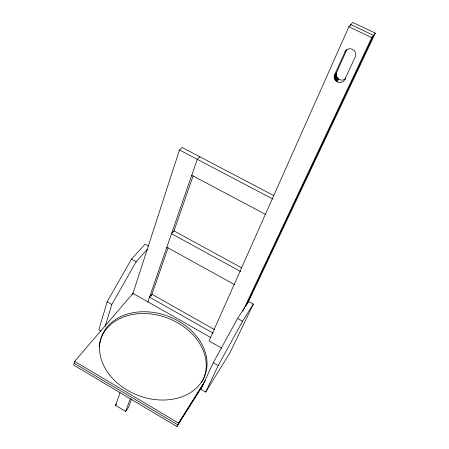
<?xml version="1.0" encoding="UTF-8"?>
<svg xmlns="http://www.w3.org/2000/svg" width="449" height="449" viewBox="0 0 449 449"><rect width="100%" height="100%" fill="white"/><g stroke="black" fill="none" stroke-linecap="round" stroke-linejoin="round"><path stroke-width="0.67" d="M345.472 78.687L344.709 79.669A5.613 5.259 36.2 0 1 337.541 82.01C334.898 80.82 333.394 77.453 334.645 74.764L344.995 51.865L346.937 49.553L336.615 72.34C335.375 75.011 336.862 78.362 339.483 79.546A5.573 5.236 36.1 0 0 345.259 78.951M210.862 337.603L132.966 293.354L74.68 361.361L73.664 365.054L176.968 426.55L203.161 384.872M148.563 246.069L145.134 244.166L131.484 259.073L107.131 301.779L98.836 329.869L101.092 331.188M105.167 326.496L111.823 304.473L136.176 261.7L147.373 249.285M132.578 294.555L179.477 149.966L182.086 147.463L273.856 195.596M147.732 302.312L197.285 159.328L199.799 156.752M151.319 295.953L168.089 247.792M173.836 231.302L193.132 175.885M131.596 399.122L128.526 407.395L125.625 411.43L115.545 405.391L120.051 392.583M125.625 411.43L130.328 398.701M247.332 303.962L375.336 33.119L352.768 22.45L348.895 26.755L209.032 340.954L221.638 348.127M350.276 25.868L350.849 24.588L373.568 35.348L245.53 306.656M176.968 426.55L178.545 423.07L205.412 380.387M213.258 362.691L200.905 389.317L205.659 392.089L230.045 352.617L253.343 304.102L248.527 301.436L237.616 318.459L213.258 362.691L218.208 365.537L205.659 392.089M344.709 79.669L355.311 56.827A5.736 5.5 38.3 0 0 352.459 49.311A5.736 5.5 38.3 0 0 344.995 51.865M242.881 311.123L371.778 37.609L375.336 33.119M218.208 365.537L242.561 321.231L253.343 304.102M203.492 383.895L177.753 424.816L74.175 363.213M115.545 405.391L116.656 403.898M336.851 81.623L338.799 79.164M336.262 81.19L338.22 78.732M335.734 80.685L337.693 78.233M335.274 80.124L337.238 77.671M334.578 78.861L336.548 76.414M334.887 79.512L336.851 77.065M334.359 78.182L336.335 75.741M334.23 77.486L336.206 75.05M334.252 76.089L336.228 73.658M334.196 76.785L336.172 74.349M334.645 74.764L336.615 72.34M334.404 75.41L336.38 72.985M348.895 26.755L371.778 37.609M179.477 149.966L272.998 199.109M191.757 175.278L265.438 214.341M241.562 267.84L173.976 230.898L171.512 233.688L240.681 271.561M166.82 247.231L234.805 284.733M131.484 259.073L136.176 261.7M237.616 318.459L242.561 321.231M214.673 329.718L151.919 294.224L149.528 297.137L213.185 333.209M107.131 301.779L111.823 304.473M74.68 361.361L178.545 423.07M99.145 346.729A55.053 42.346 20.7 0 1 101.003 338.518M101.244 337.878A55.053 42.346 20.7 0 1 171.378 319.621A55.053 42.346 20.7 0 1 201.5 382.514M109.174 374.382A55.188 42.341 20.7 0 0 201.932 381.369A55.188 42.341 20.7 0 0 148.765 311.92A55.188 42.341 20.7 0 0 109.174 374.382"/></g></svg>
